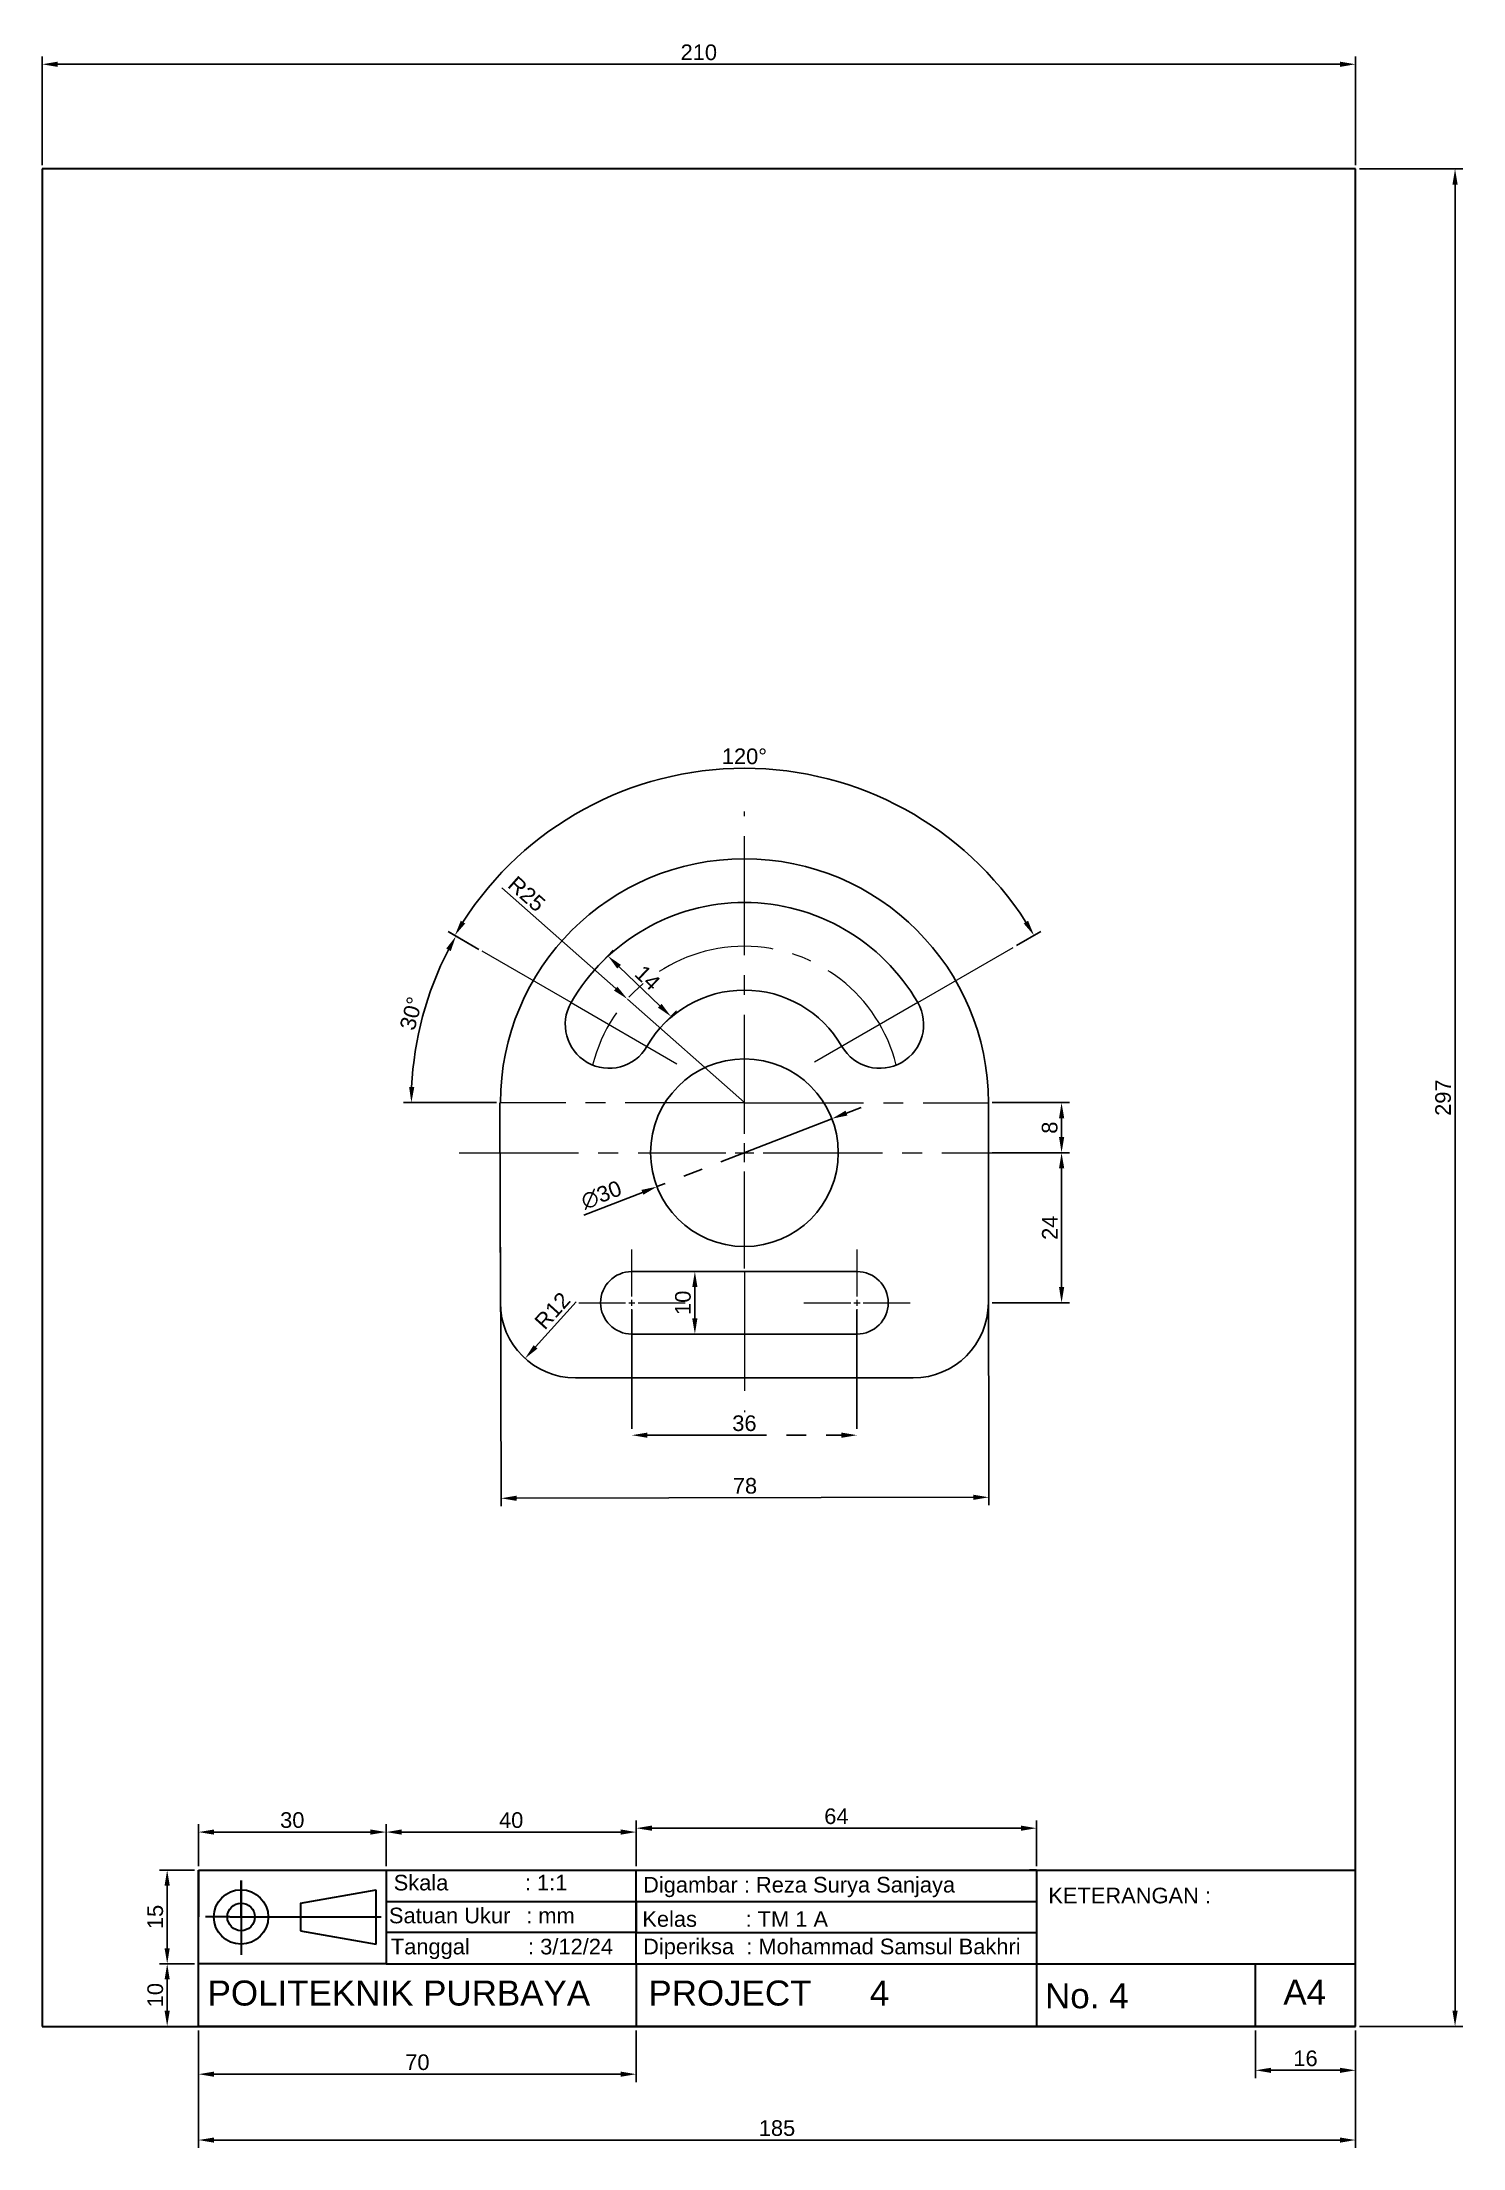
# Model space of a CAD drawing. Header units: millimetres. Extents: x 2203 to 2430, y 2505 to 2842.
import ezdxf

# ---------------------------------------------------------------- set-up
doc = ezdxf.new("R2010")
doc.units = ezdxf.units.MM
doc.linetypes.add('CENTER2', pattern=[28.575, 19.05, -3.175, 3.175, -3.175])
doc.styles.get("Standard").update_dxf_attribs({"font": 'arial.ttf'})
doc.dimstyles.new('ISO-25', dxfattribs={"dimtxt": 2.5, "dimasz": 2.5, "dimexe": 1.25, "dimexo": 0.625, "dimtad": 1, "dimtxsty": 'Standard', "dimcen": 2.5, "dimadec": 0, "dimazin": 0, "dimtfac": 1, "dimtmove": 0, "dimatfit": 3, "dimfxl": 1, "dimarcsym": 0})

# ---------------------------------------------------------------- blocks, each defined once
blk = doc.blocks.new('*D2')
at = {"color": 0, "lineweight": -2, "transparency": 16777216}
for p, q in [((2203.28, 2821.97), (2203.28, 2839.33)), ((2413.28, 2821.97), (2413.28, 2839.33)), ((2205.78, 2838.08), (2410.78, 2838.08))]:
    blk.add_line(p, q, dxfattribs=at)
at = {"color": 0, "transparency": 16777216}
for points in [[(2205.78, 2838.5), (2205.78, 2837.66), (2203.28, 2838.08)], [(2410.78, 2838.5), (2410.78, 2837.66), (2413.28, 2838.08)]]:
    blk.add_solid(points, dxfattribs=at)
at = {"layer": 'Defpoints', "color": 0, "transparency": 16777216}
for p in [(2413.28, 2838.08), (2203.28, 2821.35), (2413.28, 2821.35)]:
    blk.add_point(p, dxfattribs=at)
at = {"color": 0, "lineweight": 5, "transparency": 16777216, "insert": (2308.28, 2839.98), "char_height": 2.5, "attachment_point": 5}
blk.add_mtext('210', dxfattribs=at)
blk = doc.blocks.new('*D3')
at = {"color": 0, "lineweight": -2, "transparency": 16777216}
for p, q in [((2413.91, 2821.35), (2430.44, 2821.35)), ((2429.19, 2818.85), (2429.19, 2526.85)), ((2413.91, 2524.35), (2430.44, 2524.35))]:
    blk.add_line(p, q, dxfattribs=at)
at = {"color": 0, "transparency": 16777216}
for points in [[(2428.78, 2818.85), (2429.61, 2818.85), (2429.19, 2821.35)], [(2428.78, 2526.85), (2429.61, 2526.85), (2429.19, 2524.35)]]:
    blk.add_solid(points, dxfattribs=at)
at = {"layer": 'Defpoints', "color": 0, "transparency": 16777216}
for p in [(2413.28, 2821.35), (2413.28, 2524.35), (2429.19, 2524.35)]:
    blk.add_point(p, dxfattribs=at)
at = {"color": 0, "lineweight": 5, "transparency": 16777216, "insert": (2427.29, 2672.85), "char_height": 2.5, "attachment_point": 5, "rotation": 90}
blk.add_mtext('297', dxfattribs=at)
blk = doc.blocks.new('*D4')
at = {"color": 0, "lineweight": -2, "transparency": 16777216}
for p, q in [((2228.28, 2549.97), (2228.28, 2556.67)), ((2258.28, 2549.97), (2258.28, 2556.67)), ((2230.78, 2555.42), (2255.78, 2555.42))]:
    blk.add_line(p, q, dxfattribs=at)
at = {"color": 0, "transparency": 16777216}
for points in [[(2230.78, 2555.84), (2230.78, 2555.01), (2228.28, 2555.42)], [(2255.78, 2555.84), (2255.78, 2555.01), (2258.28, 2555.42)]]:
    blk.add_solid(points, dxfattribs=at)
at = {"layer": 'Defpoints', "color": 0, "transparency": 16777216}
for p in [(2258.28, 2555.42), (2228.28, 2549.35), (2258.28, 2549.35)]:
    blk.add_point(p, dxfattribs=at)
at = {"color": 0, "lineweight": 5, "transparency": 16777216, "insert": (2243.28, 2557.33), "char_height": 2.5, "attachment_point": 5}
blk.add_mtext('30', dxfattribs=at)
blk = doc.blocks.new('*D5')
at = {"color": 0, "lineweight": -2, "transparency": 16777216}
for p, q in [((2258.28, 2549.97), (2258.28, 2556.67)), ((2298.28, 2549.97), (2298.28, 2556.67)), ((2260.78, 2555.42), (2295.78, 2555.42))]:
    blk.add_line(p, q, dxfattribs=at)
at = {"color": 0, "transparency": 16777216}
for points in [[(2260.78, 2555.84), (2260.78, 2555.01), (2258.28, 2555.42)], [(2295.78, 2555.84), (2295.78, 2555.01), (2298.28, 2555.42)]]:
    blk.add_solid(points, dxfattribs=at)
at = {"layer": 'Defpoints', "color": 0, "transparency": 16777216}
for p in [(2298.28, 2555.42), (2258.28, 2549.35), (2298.28, 2549.35)]:
    blk.add_point(p, dxfattribs=at)
at = {"color": 0, "lineweight": 5, "transparency": 16777216, "insert": (2278.28, 2557.32), "char_height": 2.5, "attachment_point": 5}
blk.add_mtext('40', dxfattribs=at)
blk = doc.blocks.new('*D7')
at = {"color": 0, "lineweight": -2, "transparency": 16777216}
for p, q in [((2298.28, 2549.97), (2298.28, 2557.29)), ((2300.78, 2556.04), (2359.78, 2556.04)), ((2362.28, 2549.97), (2362.28, 2557.29))]:
    blk.add_line(p, q, dxfattribs=at)
at = {"color": 0, "transparency": 16777216}
for points in [[(2300.78, 2556.46), (2300.78, 2555.63), (2298.28, 2556.04)], [(2359.78, 2556.46), (2359.78, 2555.63), (2362.28, 2556.04)]]:
    blk.add_solid(points, dxfattribs=at)
at = {"layer": 'Defpoints', "color": 0, "transparency": 16777216}
for p in [(2362.28, 2556.04), (2298.28, 2549.35), (2362.28, 2549.35)]:
    blk.add_point(p, dxfattribs=at)
at = {"color": 0, "lineweight": 5, "transparency": 16777216, "insert": (2330.28, 2557.94), "char_height": 2.5, "attachment_point": 5}
blk.add_mtext('64', dxfattribs=at)
blk = doc.blocks.new('*D8')
at = {"color": 0, "lineweight": -2, "transparency": 16777216}
for p, q in [((2228.28, 2523.72), (2228.28, 2504.93)), ((2413.28, 2523.72), (2413.28, 2504.93)), ((2230.78, 2506.18), (2410.78, 2506.18))]:
    blk.add_line(p, q, dxfattribs=at)
at = {"color": 0, "transparency": 16777216}
for points in [[(2230.78, 2506.59), (2230.78, 2505.76), (2228.28, 2506.18)], [(2410.78, 2506.59), (2410.78, 2505.76), (2413.28, 2506.18)]]:
    blk.add_solid(points, dxfattribs=at)
at = {"layer": 'Defpoints', "color": 0, "transparency": 16777216}
for p in [(2228.28, 2524.35), (2413.28, 2524.35), (2413.28, 2506.18)]:
    blk.add_point(p, dxfattribs=at)
at = {"color": 0, "lineweight": 5, "transparency": 16777216, "insert": (2320.78, 2508.08), "char_height": 2.5, "attachment_point": 5}
blk.add_mtext('185', dxfattribs=at)
blk = doc.blocks.new('*D9')
at = {"color": 0, "lineweight": -2, "transparency": 16777216}
for p, q in [((2227.66, 2549.35), (2222.03, 2549.35)), ((2223.28, 2546.85), (2223.28, 2536.85)), ((2227.66, 2534.35), (2222.03, 2534.35))]:
    blk.add_line(p, q, dxfattribs=at)
at = {"color": 0, "transparency": 16777216}
for points in [[(2222.86, 2546.85), (2223.69, 2546.85), (2223.28, 2549.35)], [(2222.86, 2536.85), (2223.69, 2536.85), (2223.28, 2534.35)]]:
    blk.add_solid(points, dxfattribs=at)
at = {"layer": 'Defpoints', "color": 0, "transparency": 16777216}
for p in [(2228.28, 2549.35), (2223.28, 2534.35), (2228.28, 2534.35)]:
    blk.add_point(p, dxfattribs=at)
at = {"color": 0, "lineweight": 5, "transparency": 16777216, "insert": (2221.38, 2541.85), "char_height": 2.5, "attachment_point": 5, "rotation": 90}
blk.add_mtext('15', dxfattribs=at)
blk = doc.blocks.new('*D10')
at = {"color": 0, "lineweight": -2, "transparency": 16777216}
for p, q in [((2227.66, 2534.35), (2222.03, 2534.35)), ((2223.28, 2531.85), (2223.28, 2526.85)), ((2227.66, 2524.35), (2222.03, 2524.35))]:
    blk.add_line(p, q, dxfattribs=at)
at = {"color": 0, "transparency": 16777216}
for points in [[(2222.86, 2531.85), (2223.69, 2531.85), (2223.28, 2534.35)], [(2222.86, 2526.85), (2223.69, 2526.85), (2223.28, 2524.35)]]:
    blk.add_solid(points, dxfattribs=at)
at = {"layer": 'Defpoints', "color": 0, "transparency": 16777216}
for p in [(2228.28, 2534.35), (2223.28, 2524.35), (2228.28, 2524.35)]:
    blk.add_point(p, dxfattribs=at)
at = {"color": 0, "lineweight": 5, "transparency": 16777216, "insert": (2221.38, 2529.35), "char_height": 2.5, "attachment_point": 5, "rotation": 90}
blk.add_mtext('10', dxfattribs=at)
blk = doc.blocks.new('*D11')
at = {"color": 0, "lineweight": -2, "transparency": 16777216}
for p, q in [((2228.28, 2523.72), (2228.28, 2515.46)), ((2298.28, 2523.72), (2298.28, 2515.46)), ((2230.78, 2516.71), (2295.78, 2516.71))]:
    blk.add_line(p, q, dxfattribs=at)
at = {"color": 0, "transparency": 16777216}
for points in [[(2230.78, 2517.12), (2230.78, 2516.29), (2228.28, 2516.71)], [(2295.78, 2517.12), (2295.78, 2516.29), (2298.28, 2516.71)]]:
    blk.add_solid(points, dxfattribs=at)
at = {"layer": 'Defpoints', "color": 0, "transparency": 16777216}
for p in [(2228.28, 2524.35), (2298.28, 2524.35), (2298.28, 2516.71)]:
    blk.add_point(p, dxfattribs=at)
at = {"color": 0, "lineweight": 5, "transparency": 16777216, "insert": (2263.28, 2518.61), "char_height": 2.5, "attachment_point": 5}
blk.add_mtext('70', dxfattribs=at)
blk = doc.blocks.new('*D12')
at = {"color": 0, "lineweight": -2, "transparency": 16777216}
for p, q in [((2397.28, 2523.72), (2397.28, 2516.08)), ((2413.28, 2523.72), (2413.28, 2516.08)), ((2399.78, 2517.33), (2410.78, 2517.33))]:
    blk.add_line(p, q, dxfattribs=at)
at = {"color": 0, "transparency": 16777216}
for points in [[(2399.78, 2517.74), (2399.78, 2516.91), (2397.28, 2517.33)], [(2410.78, 2517.74), (2410.78, 2516.91), (2413.28, 2517.33)]]:
    blk.add_solid(points, dxfattribs=at)
at = {"layer": 'Defpoints', "color": 0, "transparency": 16777216}
for p in [(2397.28, 2524.35), (2413.28, 2524.35), (2413.28, 2517.33)]:
    blk.add_point(p, dxfattribs=at)
at = {"color": 0, "lineweight": 5, "transparency": 16777216, "insert": (2405.28, 2519.23), "char_height": 2.5, "attachment_point": 5}
blk.add_mtext('16', dxfattribs=at)
blk = doc.blocks.new('*U14')
at = {"color": 0, "linetype": 'CENTER2', "lineweight": 5, "transparency": 16777216}
for p, q in [((0, 3), (0, 54.56)), ((-45.59, 0), (-3, 0)), ((3, 0), (47.21, 0)), ((0, -18.5), (0, -3))]:
    blk.add_line(p, q, dxfattribs=at)
at = {"color": 0, "linetype": 'Continuous', "lineweight": 5, "transparency": 16777216}
for p, q in [((-1.5, 0), (1.5, 0)), ((0, -1.5), (0, 1.5))]:
    blk.add_line(p, q, dxfattribs=at)
blk = doc.blocks.new('*U17')
at = {"color": 0, "linetype": 'CENTER2', "lineweight": 5, "transparency": 16777216}
for p, q in [((0, 1), (0, 8.5)), ((-8.5, 0), (-1, 0)), ((1, 0), (8.5, 0)), ((0, -8.5), (0, -1))]:
    blk.add_line(p, q, dxfattribs=at)
at = {"color": 0, "linetype": 'Continuous', "lineweight": 5, "transparency": 16777216}
for p, q in [((-0.5, 0), (0.5, 0)), ((0, -0.5), (0, 0.5))]:
    blk.add_line(p, q, dxfattribs=at)
blk = doc.blocks.new('*U18')
at = {"color": 0, "linetype": 'CENTER2', "lineweight": 5, "transparency": 16777216}
for p, q in [((0, 1), (0, 8.5)), ((-8.5, 0), (-1, 0)), ((1, 0), (8.5, 0)), ((0, -8.5), (0, -1))]:
    blk.add_line(p, q, dxfattribs=at)
at = {"color": 0, "linetype": 'Continuous', "lineweight": 5, "transparency": 16777216}
for p, q in [((-0.5, 0), (0.5, 0)), ((0, -0.5), (0, 0.5))]:
    blk.add_line(p, q, dxfattribs=at)
blk = doc.blocks.new('*D19')
at = {"color": 0, "lineweight": -2, "transparency": 16777216}
blk.add_line((2288.68, 2640.19), (2282.17, 2633), dxfattribs=at)
at = {"color": 0, "transparency": 16777216}
blk.add_solid([(2281.87, 2633.28), (2282.48, 2632.72), (2280.5, 2631.15)], dxfattribs=at)
at = {"layer": 'Defpoints', "color": 0, "transparency": 16777216}
for p in [(2288.55, 2640.05), (2280.5, 2631.15)]:
    blk.add_point(p, dxfattribs=at)
at = {"color": 0, "lineweight": 5, "transparency": 16777216, "insert": (2284.87, 2638.79), "char_height": 2.5, "attachment_point": 5, "rotation": 47.8581}
blk.add_mtext('R12', dxfattribs=at)
blk = doc.blocks.new('*D20')
at = {"color": 0, "linetype": 'CENTER2', "lineweight": -2, "transparency": 16777216}
for p, q in [((2331.89, 2670.38), (2334.22, 2671.29)), ((2329.56, 2669.48), (2301.59, 2658.62)), ((2289.9, 2654.07), (2299.26, 2657.71))]:
    blk.add_line(p, q, dxfattribs=at)
at = {"color": 0, "linetype": 'CENTER2', "transparency": 16777216}
for points in [[(2331.74, 2670.77), (2332.04, 2669.99), (2329.56, 2669.48)], [(2299.11, 2658.1), (2299.41, 2657.32), (2301.59, 2658.62)]]:
    blk.add_solid(points, dxfattribs=at)
at = {"layer": 'Defpoints', "color": 0, "linetype": 'CENTER2', "transparency": 16777216}
for p in [(2329.56, 2669.48), (2301.59, 2658.62)]:
    blk.add_point(p, dxfattribs=at)
at = {"color": 0, "linetype": 'CENTER2', "lineweight": 5, "transparency": 16777216, "insert": (2292.7, 2657.28), "char_height": 2.5, "attachment_point": 5, "rotation": 21.2273}
blk.add_mtext('∅30', dxfattribs=at)
blk = doc.blocks.new('*D23')
at = {"color": 0, "linetype": 'CENTER2', "lineweight": -2, "transparency": 16777216}
for p, q in [((2355.2, 2664.05), (2367.53, 2664.05)), ((2366.28, 2661.55), (2366.28, 2642.55)), ((2355.2, 2640.05), (2367.53, 2640.05))]:
    blk.add_line(p, q, dxfattribs=at)
at = {"color": 0, "linetype": 'CENTER2', "transparency": 16777216}
for points in [[(2365.87, 2661.55), (2366.7, 2661.55), (2366.28, 2664.05)], [(2365.87, 2642.55), (2366.7, 2642.55), (2366.28, 2640.05)]]:
    blk.add_solid(points, dxfattribs=at)
at = {"layer": 'Defpoints', "color": 0, "linetype": 'CENTER2', "transparency": 16777216}
for p in [(2354.57, 2664.05), (2354.57, 2640.05), (2366.28, 2640.05)]:
    blk.add_point(p, dxfattribs=at)
at = {"color": 0, "linetype": 'CENTER2', "lineweight": 5, "transparency": 16777216, "insert": (2364.4, 2652.05), "char_height": 2.5, "attachment_point": 5, "rotation": 90}
blk.add_mtext('24', dxfattribs=at)
blk = doc.blocks.new('*D24')
at = {"color": 0, "lineweight": -2, "transparency": 16777216}
for p, q in [((2302.64, 2645.05), (2308.9, 2645.05)), ((2307.65, 2642.55), (2307.65, 2637.55)), ((2302.64, 2635.05), (2308.9, 2635.05))]:
    blk.add_line(p, q, dxfattribs=at)
at = {"color": 0, "transparency": 16777216}
for points in [[(2307.23, 2642.55), (2308.06, 2642.55), (2307.65, 2645.05)], [(2307.23, 2637.55), (2308.06, 2637.55), (2307.65, 2635.05)]]:
    blk.add_solid(points, dxfattribs=at)
at = {"layer": 'Defpoints', "color": 0, "transparency": 16777216}
for p in [(2302.02, 2645.05), (2302.02, 2635.05), (2307.65, 2635.05)]:
    blk.add_point(p, dxfattribs=at)
at = {"color": 0, "lineweight": 5, "transparency": 16777216, "insert": (2305.75, 2640.05), "char_height": 2.5, "attachment_point": 5, "rotation": 90}
blk.add_mtext('10', dxfattribs=at)
blk = doc.blocks.new('*D25')
at = {"color": 0, "lineweight": -2, "transparency": 16777216}
for p, q in [((2292.9, 2694.64), (2294.6, 2696.41)), ((2295.54, 2693.78), (2302.04, 2687.55)), ((2303.01, 2684.95), (2304.71, 2686.72))]:
    blk.add_line(p, q, dxfattribs=at)
at = {"color": 0, "transparency": 16777216}
for points in [[(2295.83, 2694.08), (2295.25, 2693.48), (2293.74, 2695.51)], [(2302.33, 2687.85), (2301.75, 2687.25), (2303.84, 2685.82)]]:
    blk.add_solid(points, dxfattribs=at)
at = {"layer": 'Defpoints', "color": 0, "transparency": 16777216}
for p in [(2292.47, 2694.19), (2302.58, 2684.5), (2303.84, 2685.82)]:
    blk.add_point(p, dxfattribs=at)
at = {"color": 0, "lineweight": 5, "transparency": 16777216, "insert": (2300.09, 2692.02), "char_height": 2.5, "attachment_point": 5, "rotation": 316.2167}
blk.add_mtext('14', dxfattribs=at)
blk = doc.blocks.new('*D26')
at = {"color": 0, "linetype": 'CENTER2', "lineweight": -2, "transparency": 16777216}
for p, q in [((2297.57, 2638.92), (2297.57, 2617.63)), ((2333.57, 2638.92), (2333.57, 2617.63)), ((2300.07, 2618.88), (2331.07, 2618.88))]:
    blk.add_line(p, q, dxfattribs=at)
at = {"color": 0, "linetype": 'CENTER2', "transparency": 16777216}
for points in [[(2300.07, 2619.3), (2300.07, 2618.46), (2297.57, 2618.88)], [(2331.07, 2619.3), (2331.07, 2618.46), (2333.57, 2618.88)]]:
    blk.add_solid(points, dxfattribs=at)
at = {"layer": 'Defpoints', "color": 0, "linetype": 'CENTER2', "transparency": 16777216}
for p in [(2297.57, 2639.55), (2333.57, 2639.55), (2333.57, 2618.88)]:
    blk.add_point(p, dxfattribs=at)
at = {"color": 0, "linetype": 'CENTER2', "lineweight": 5, "transparency": 16777216, "insert": (2315.57, 2620.78), "char_height": 2.5, "attachment_point": 5}
blk.add_mtext('36', dxfattribs=at)
blk = doc.blocks.new('*D28')
at = {"color": 0, "lineweight": -2, "transparency": 16777216}
for p, q in [((2273.11, 2696.56), (2268.19, 2699.4)), ((2359.09, 2697.17), (2362.96, 2699.4))]:
    blk.add_line(p, q, dxfattribs=at)
blk.add_arc((2315.57, 2672.05), 53.47, 32.6793, 147.3207, dxfattribs=at)
at = {"color": 0, "transparency": 16777216}
for points in [[(2270.93, 2700.7), (2270.22, 2701.13), (2269.27, 2698.78)], [(2360.93, 2701.13), (2360.22, 2700.7), (2361.88, 2698.78)]]:
    blk.add_solid(points, dxfattribs=at)
at = {"layer": 'Defpoints', "color": 0, "transparency": 16777216}
for p in [(2333.86, 2722.29), (2273.65, 2696.25), (2358.55, 2696.86), (2287.86, 2688.05), (2343.29, 2688.05)]:
    blk.add_point(p, dxfattribs=at)
at = {"color": 0, "lineweight": 5, "transparency": 16777216, "insert": (2315.57, 2727.41), "char_height": 2.5, "attachment_point": 5}
blk.add_mtext('120°', dxfattribs=at)
blk = doc.blocks.new('*D29')
at = {"color": 0, "lineweight": -2, "transparency": 16777216}
for p, q in [((2276.58, 2648.96), (2276.66, 2607.54)), ((2354.58, 2649.12), (2354.66, 2607.7)), ((2352.16, 2608.95), (2279.16, 2608.8))]:
    blk.add_line(p, q, dxfattribs=at)
at = {"color": 0, "transparency": 16777216}
for points in [[(2279.16, 2609.21), (2279.16, 2608.38), (2276.66, 2608.79)], [(2352.16, 2609.36), (2352.16, 2608.53), (2354.66, 2608.95)]]:
    blk.add_solid(points, dxfattribs=at)
at = {"layer": 'Defpoints', "color": 0, "transparency": 16777216}
for p in [(2276.57, 2649.58), (2354.57, 2649.74), (2276.66, 2608.79)]:
    blk.add_point(p, dxfattribs=at)
at = {"color": 0, "lineweight": 5, "transparency": 16777216, "insert": (2315.66, 2610.77), "char_height": 2.5, "attachment_point": 5, "rotation": 0.1198}
blk.add_mtext('78', dxfattribs=at)
blk = doc.blocks.new('*D31')
at = {"color": 0, "lineweight": -2, "transparency": 16777216}
for p, q in [((2276.79, 2706.4), (2294.99, 2690.28)), ((2315.57, 2672.05), (2296.86, 2688.62))]:
    blk.add_line(p, q, dxfattribs=at)
at = {"color": 0, "transparency": 16777216}
blk.add_solid([(2295.27, 2690.59), (2294.71, 2689.97), (2296.86, 2688.62)], dxfattribs=at)
at = {"layer": 'Defpoints', "color": 0, "transparency": 16777216}
for p in [(2296.86, 2688.62), (2315.57, 2672.05)]:
    blk.add_point(p, dxfattribs=at)
at = {"color": 0, "lineweight": 5, "transparency": 16777216, "insert": (2280.76, 2705.42), "char_height": 2.5, "attachment_point": 5, "rotation": 318.4659}
blk.add_mtext('R25', dxfattribs=at)
blk = doc.blocks.new('*D37')
at = {"color": 0, "lineweight": -2, "transparency": 16777216}
for p, q in [((2273.11, 2696.56), (2268.37, 2699.3)), ((2275.95, 2672.05), (2261.07, 2672.05))]:
    blk.add_line(p, q, dxfattribs=at)
blk.add_arc((2315.57, 2672.05), 53.26, 152.6899, 177.3101, dxfattribs=at)
at = {"color": 0, "transparency": 16777216}
for points in [[(2267.89, 2696.68), (2268.62, 2696.28), (2269.45, 2698.67)], [(2262.79, 2674.54), (2261.96, 2674.56), (2262.32, 2672.05)]]:
    blk.add_solid(points, dxfattribs=at)
at = {"layer": 'Defpoints', "color": 0, "transparency": 16777216}
for p in [(2273.65, 2696.25), (2265.53, 2690.26), (2287.86, 2688.05), (2276.57, 2672.05), (2315.57, 2672.05)]:
    blk.add_point(p, dxfattribs=at)
at = {"color": 0, "lineweight": 5, "transparency": 16777216, "insert": (2262.3, 2686.32), "char_height": 2.5, "attachment_point": 5, "rotation": 75}
blk.add_mtext('30°', dxfattribs=at)
blk = doc.blocks.new('*D42')
at = {"color": 0, "linetype": 'CENTER2', "lineweight": -2, "transparency": 16777216}
for p, q in [((2355.2, 2672.05), (2367.53, 2672.05)), ((2366.28, 2669.55), (2366.28, 2666.55)), ((2355.2, 2664.05), (2367.53, 2664.05))]:
    blk.add_line(p, q, dxfattribs=at)
at = {"color": 0, "linetype": 'CENTER2', "transparency": 16777216}
for points in [[(2365.87, 2669.55), (2366.7, 2669.55), (2366.28, 2672.05)], [(2365.87, 2666.55), (2366.7, 2666.55), (2366.28, 2664.05)]]:
    blk.add_solid(points, dxfattribs=at)
at = {"layer": 'Defpoints', "color": 0, "linetype": 'CENTER2', "transparency": 16777216}
for p in [(2354.57, 2672.05), (2354.57, 2664.05), (2366.28, 2664.05)]:
    blk.add_point(p, dxfattribs=at)
at = {"color": 0, "linetype": 'CENTER2', "lineweight": 5, "transparency": 16777216, "insert": (2364.38, 2668.05), "char_height": 2.5, "attachment_point": 5, "rotation": 90}
blk.add_mtext('8', dxfattribs=at)

msp = doc.modelspace()

# ---------------------------------------------------------------- linework, layer by layer
at = {"lineweight": 30}
for p, q in [((2203.283, 2821.347), (2203.283, 2524.347)), ((2413.283, 2821.347), (2203.283, 2821.347)), ((2413.283, 2524.347), (2413.283, 2821.347)), ((2228.283, 2524.347), (2228.283, 2549.347)), ((2228.283, 2549.347), (2228.283, 2549.347)), ((2228.283, 2549.347), (2413.283, 2549.347)), ((2228.283, 2549.347), (2258.283, 2549.347)), ((2228.283, 2549.347), (2228.283, 2541.847)), ((2258.283, 2549.347), (2258.283, 2549.347)), ((2258.283, 2549.347), (2298.283, 2549.347)), ((2258.283, 2549.347), (2258.283, 2534.347)), ((2258.283, 2549.347), (2258.283, 2544.347)), ((2298.283, 2549.347), (2298.283, 2549.347)), ((2298.283, 2534.347), (2298.283, 2549.347)), ((2298.283, 2549.347), (2362.283, 2549.347)), ((2298.283, 2549.347), (2362.283, 2549.347)), ((2361.158, 2549.347), (2361.158, 2549.347)), ((2362.283, 2549.347), (2361.158, 2549.347)), ((2362.283, 2549.347), (2362.283, 2549.347)), ((2362.283, 2549.347), (2362.283, 2534.347)), ((2235.091, 2541.847), (2235.091, 2547.692)), ((2235.091, 2547.692), (2235.091, 2535.784)), ((2244.594, 2544.041), (2256.67, 2546.199)), ((2256.67, 2537.496), (2256.67, 2546.199)), ((2256.67, 2546.199), (2256.67, 2546.199)), ((2244.594, 2544.041), (2244.594, 2539.653)), ((2258.283, 2544.347), (2258.283, 2544.347)), ((2258.283, 2544.347), (2298.283, 2544.347)), ((2298.283, 2544.347), (2298.283, 2539.347)), ((2298.283, 2544.347), (2362.283, 2544.347)), ((2362.283, 2544.347), (2362.283, 2541.847)), ((2228.283, 2541.847), (2228.283, 2541.847)), ((2233.281, 2541.847), (2229.404, 2541.847)), ((2229.404, 2541.847), (2229.404, 2541.847)), ((2233.281, 2541.847), (2257.49, 2541.847)), ((2244.594, 2539.653), (2256.67, 2537.496)), ((2298.283, 2539.347), (2258.283, 2539.347)), ((2298.283, 2539.347), (2298.283, 2539.347)), ((2298.283, 2539.347), (2362.283, 2539.347)), ((2258.283, 2534.347), (2228.283, 2534.347)), ((2258.283, 2534.347), (2258.283, 2534.347)), ((2258.283, 2534.347), (2298.283, 2534.347)), ((2298.283, 2534.347), (2298.283, 2534.347)), ((2298.283, 2534.347), (2413.283, 2534.347)), ((2298.283, 2534.347), (2298.283, 2530.453)), ((2362.283, 2534.347), (2362.283, 2524.347)), ((2397.283, 2524.347), (2397.283, 2534.347)), ((2298.283, 2530.453), (2298.283, 2524.347)), ((2203.283, 2524.347), (2413.283, 2524.347)), ((2413.283, 2524.347), (2228.283, 2524.347)), ((2298.283, 2524.347), (2298.283, 2524.347)), ((2413.283, 2524.347), (2308.283, 2524.347)), ((2413.283, 2524.347), (2388.283, 2524.347)), ((2413.283, 2524.347), (2397.283, 2524.347)), ((2397.283, 2524.347), (2397.283, 2524.347))]:
    msp.add_line(p, q, dxfattribs=at)
at = {"lineweight": 5}
for p, q in [((2287.861, 2688.046), (2273.649, 2696.252)), ((2343.287, 2688.046), (2358.553, 2696.86)), ((2287.861, 2688.046), (2304.783, 2678.277))]:
    msp.add_line(p, q, dxfattribs=at)
at = {"linetype": 'CENTER2', "lineweight": 5}
for p, q in [((2343.287, 2688.046), (2326.692, 2678.465)), ((2315.574, 2672.046), (2276.574, 2672.046)), ((2315.574, 2672.046), (2354.574, 2672.046)), ((2315.574, 2645.046), (2315.562, 2622.566))]:
    msp.add_line(p, q, dxfattribs=at)
for p, q in [((2276.549, 2640.021), (2276.482, 2672.046)), ((2354.574, 2672.046), (2354.574, 2640.046)), ((2297.574, 2645.046), (2333.574, 2645.046)), ((2333.574, 2635.046), (2297.574, 2635.046)), ((2342.574, 2628.046), (2288.549, 2628.046))]:
    msp.add_line(p, q)
msp.add_circle((2315.574, 2664.046), 15)
at = {"lineweight": 30}
for radius in [4.351, 2.194]:
    msp.add_circle((2235.091, 2541.847), radius, dxfattribs=at)
for centre, radius, start, end in [((2315.574, 2672.046), 39, 0, 180), ((2315.574, 2672.046), 32, 30, 150), ((2293.924, 2684.546), 7, 150, 330), ((2315.574, 2672.046), 18, 30, 150), ((2337.225, 2684.546), 7, 210, 30), ((2297.574, 2640.046), 5, 90, 270), ((2333.574, 2640.046), 5, 270, 90), ((2288.549, 2640.046), 12, 180.1198, 270), ((2342.574, 2640.046), 12, 270, 0)]:
    msp.add_arc(centre, radius, start, end)
at = {"linetype": 'CENTER2', "lineweight": 5}
msp.add_arc((2315.574, 2672.046), 25, 13.90431, 166.0957, dxfattribs=at)

# ---------------------------------------------------------------- block references
for name, p in [('*U14', (2315.574, 2664.046)), ('*U17', (2297.574, 2640.046)), ('*U18', (2333.574, 2640.046))]:
    msp.add_blockref(name, p, dxfattribs=at)

# ---------------------------------------------------------------- texts
at = {"lineweight": 30, "attachment_point": 1}
for s, width, heights, insert, char_height in [('Skala^I^I : 1:1', 40, [0], (2259.494, 2548.59), 2.5), ('Digambar : Reza Surya Sanjaya', 64, [0], (2299.372, 2548.259), 2.5), ('Satuan Ukur^I  : mm', 40, [2.585], (2258.737, 2543.333), 2.5), ('Kelas        : TM 1 A', 64, [0], (2299.251, 2542.775), 2.5), ('Tanggal^I  : 3/12/24', 40, [0], (2259.04, 2538.364), 2.5), ('Diperiksa  : Mohammad Samsul Bakhri', 64, [0], (2299.372, 2538.38), 2.5), (' {\\H1.6x;POLITEKNIK PURBAYA} ', 70, [0], (2228.767, 2531.686), 2.5), (' {\\H1.6x;PROJECT      4}', 64, [0], (2299.251, 2531.686), 2.5), ('{\\H1.6x;No. 4}', 35, [4.065], (2363.638, 2531.252), 2.5), ('A4', 16, [0], (2401.736, 2531.832), 4)]:
    msp.add_mtext_dynamic_manual_height_columns(s, width=width, gutter_width=12.5, heights=heights, dxfattribs=dict(at, insert=insert, char_height=char_height))
at = {"insert": (2364.164, 2546.527), "char_height": 2.5, "attachment_point": 1}
msp.add_mtext_dynamic_manual_height_columns('KETERANGAN :', width=51, gutter_width=12.5, heights=[0], dxfattribs=at)

# ---------------------------------------------------------------- dimensions: what is measured, and where the dimension line sits
at = {"lineweight": 5}
for base, p1, p2, picture, middle in [((2413.283, 2838.079), (2203.283, 2821.347), (2413.283, 2821.347), '*D2', (2308.283, 2839.981)), ((2258.283, 2555.423), (2228.283, 2549.347), (2258.283, 2549.347), '*D4', (2243.283, 2557.325)), ((2298.283, 2555.423), (2258.283, 2549.347), (2298.283, 2549.347), '*D5', (2278.283, 2557.324)), ((2362.283, 2556.042), (2298.283, 2549.347), (2362.283, 2549.347), '*D7', (2330.283, 2557.944)), ((2413.283, 2506.176), (2228.283, 2524.347), (2413.283, 2524.347), '*D8', (2320.783, 2508.078)), ((2298.283, 2516.707), (2228.283, 2524.347), (2298.283, 2524.347), '*D11', (2263.283, 2518.608)), ((2413.283, 2517.326), (2397.283, 2524.347), (2413.283, 2524.347), '*D12', (2405.283, 2519.228))]:
    dim = msp.add_linear_dim(base=base, p1=p1, p2=p2, dimstyle='ISO-25', dxfattribs=at)
    dim.commit()
    dim.dimension.update_dxf_attribs({"geometry": picture, "text_midpoint": middle})
for base, p1, p2, picture, middle in [((2429.194, 2524.347), (2413.283, 2821.347), (2413.283, 2524.347), '*D3', (2427.293, 2672.847)), ((2223.277, 2534.347), (2228.283, 2549.347), (2228.283, 2534.347), '*D9', (2221.375, 2541.847)), ((2223.277, 2524.347), (2228.283, 2534.347), (2228.283, 2524.347), '*D10', (2221.375, 2529.347))]:
    dim = msp.add_linear_dim(base=base, p1=p1, p2=p2, angle=90, dimstyle='ISO-25', dxfattribs=at)
    dim.commit()
    dim.dimension.update_dxf_attribs({"geometry": picture, "text_midpoint": middle})
for base, line1, line2, picture, middle in [((2333.861, 2722.287), ((2343.287, 2688.046), (2358.553, 2696.86)), ((2287.861, 2688.046), (2273.649, 2696.252)), '*D28', (2315.574, 2727.413)), ((2265.531, 2690.26), ((2287.861, 2688.046), (2273.649, 2696.252)), ((2315.574, 2672.046), (2276.574, 2672.046)), '*D37', (2262.296, 2686.322))]:
    dim = msp.add_angular_dim_2l(base=base, line1=line1, line2=line2, dimstyle='ISO-25', dxfattribs=at)
    dim.commit()
    dim.dimension.update_dxf_attribs({"geometry": picture, "text_midpoint": middle})
for center, mpoint, picture, middle in [((2315.574, 2672.046), (2296.86, 2688.623), '*D31', (2279.501, 2703.999)), ((2288.549, 2640.046), (2280.497, 2631.148), '*D19', (2286.267, 2637.524))]:
    dim = msp.add_radius_dim(center=center, mpoint=mpoint, dimstyle='ISO-25', dxfattribs=at)
    dim.commit()
    dim.dimension.update_dxf_attribs({"geometry": picture, "text_midpoint": middle, "dimtype": 164})
for p1, p2, distance, picture, middle in [((2292.471, 2694.188), (2302.579, 2684.501), 1.826, '*D25', (2300.09, 2692.02)), ((2354.574, 2649.745), (2276.574, 2649.581), 40.791, '*D29', (2315.656, 2610.773)), ((2302.018, 2645.046), (2302.018, 2635.046), 5.63, '*D24', (2305.747, 2640.046))]:
    dim = msp.add_aligned_dim(p1=p1, p2=p2, distance=distance, dimstyle='ISO-25', dxfattribs=at)
    dim.commit()
    dim.dimension.update_dxf_attribs({"geometry": picture, "text_midpoint": middle})
at = {"linetype": 'CENTER2', "lineweight": 5}
dim = msp.add_diameter_dim_2p(p1=(2329.556, 2669.477), p2=(2301.592, 2658.615), dimstyle='ISO-25', dxfattribs=at)
dim.commit()
dim.dimension.update_dxf_attribs({"geometry": '*D20', "text_midpoint": (2292.702, 2657.277)})
for p1, p2, distance, picture, middle in [((2354.574, 2672.046), (2354.574, 2664.046), 11.708, '*D42', (2364.381, 2668.046)), ((2354.574, 2664.046), (2354.574, 2640.046), 11.708, '*D23', (2364.402, 2652.046)), ((2297.574, 2639.546), (2333.574, 2639.546), -20.666, '*D26', (2315.574, 2620.782))]:
    dim = msp.add_aligned_dim(p1=p1, p2=p2, distance=distance, dimstyle='ISO-25', dxfattribs=at)
    dim.commit()
    dim.dimension.update_dxf_attribs({"geometry": picture, "text_midpoint": middle})

doc.saveas('drawing.dxf')
